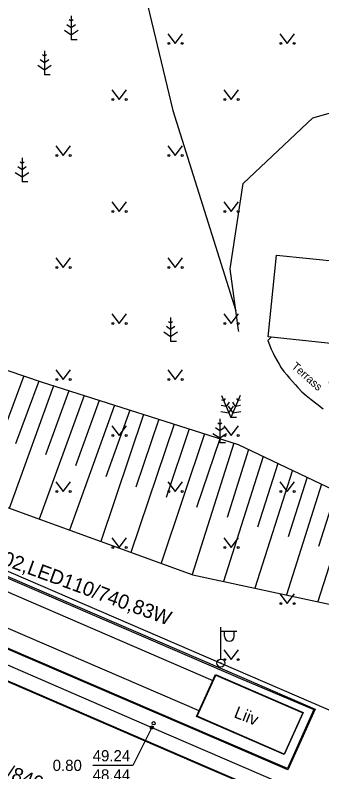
# Model space of a CAD drawing. Extents: x 641039 to 641513, y 6455942 to 6456715.
# Drawn here: x 641308.21 to 641327.38, y 6456378.37 to 6456425.66 of the extents above; entities that cross this region are included whole.
import ezdxf

# ---------------------------------------------------------------- set-up
doc = ezdxf.new("R2010")
doc.units = 0
for name, color, linetype in [('ABIJOONIS', 7, 'Continuous'), ('HALJASTUS', 7, 'Continuous'), ('HOONE', 7, 'Continuous'), ('HOONEDET', 7, 'Continuous'), ('KOORDPUNKT', 7, 'Continuous'), ('Level 56', 7, 'Continuous'), ('MOOTKORG', 7, 'Continuous'), ('MOOTMPUNKT', 7, 'Continuous'), ('MOOTNR', 7, 'Continuous'), ('MPKAABEL', 7, 'Continuous'), ('MPOHULIIN', 7, 'Continuous'), ('POST', 7, 'Continuous'), ('PUU', 7, 'Continuous'), ('RAJATIS', 7, 'Continuous'), ('RELJEEF', 7, 'Continuous'), ('TEE', 7, 'Continuous')]:
    doc.layers.add(name, color=color, linetype=linetype)

msp = doc.modelspace()

# ---------------------------------------------------------------- linework, layer by layer
at = {"layer": 'HALJASTUS'}
for p, q in [((641317.755, 6456424.492), (641318.219, 6456423.886)), ((641318.219, 6456423.886), (641318.664, 6456424.492)), ((641324.755, 6456424.492), (641325.219, 6456423.886)), ((641325.219, 6456423.886), (641325.664, 6456424.492)), ((641314.255, 6456420.992), (641314.719, 6456420.386)), ((641314.719, 6456420.386), (641315.164, 6456420.992)), ((641321.255, 6456420.992), (641321.719, 6456420.386)), ((641321.719, 6456420.386), (641322.164, 6456420.992)), ((641310.755, 6456417.492), (641311.219, 6456416.886)), ((641311.219, 6456416.886), (641311.664, 6456417.492)), ((641317.755, 6456417.492), (641318.219, 6456416.886)), ((641318.219, 6456416.886), (641318.664, 6456417.492)), ((641314.255, 6456413.992), (641314.719, 6456413.386)), ((641314.719, 6456413.386), (641315.164, 6456413.992)), ((641321.255, 6456413.992), (641321.719, 6456413.386)), ((641321.719, 6456413.386), (641322.164, 6456413.992)), ((641310.755, 6456410.492), (641311.219, 6456409.886)), ((641311.219, 6456409.886), (641311.664, 6456410.492)), ((641317.755, 6456410.492), (641318.219, 6456409.886)), ((641318.219, 6456409.886), (641318.664, 6456410.492)), ((641314.255, 6456406.992), (641314.719, 6456406.386)), ((641314.719, 6456406.386), (641315.164, 6456406.992)), ((641321.255, 6456406.992), (641321.719, 6456406.386)), ((641321.719, 6456406.386), (641322.164, 6456406.992)), ((641310.755, 6456403.492), (641311.219, 6456402.886)), ((641311.219, 6456402.886), (641311.664, 6456403.492)), ((641317.755, 6456403.492), (641318.219, 6456402.886)), ((641318.219, 6456402.886), (641318.664, 6456403.492)), ((641314.255, 6456399.992), (641314.719, 6456399.386)), ((641314.719, 6456399.386), (641315.164, 6456399.992)), ((641321.255, 6456399.992), (641321.719, 6456399.386)), ((641321.719, 6456399.386), (641322.164, 6456399.992)), ((641310.755, 6456396.492), (641311.219, 6456395.886)), ((641311.219, 6456395.886), (641311.664, 6456396.492)), ((641317.755, 6456396.492), (641318.219, 6456395.886)), ((641318.219, 6456395.886), (641318.664, 6456396.492)), ((641324.755, 6456396.492), (641325.219, 6456395.886)), ((641325.219, 6456395.886), (641325.664, 6456396.492)), ((641314.255, 6456392.992), (641314.719, 6456392.386)), ((641314.719, 6456392.386), (641315.164, 6456392.992)), ((641321.255, 6456392.992), (641321.719, 6456392.386)), ((641321.719, 6456392.386), (641322.164, 6456392.992)), ((641324.755, 6456389.492), (641325.219, 6456388.886)), ((641325.219, 6456388.886), (641325.664, 6456389.492)), ((641321.255, 6456385.992), (641321.719, 6456385.386)), ((641321.719, 6456385.386), (641322.164, 6456385.992))]:
    msp.add_line(p, q, dxfattribs=at)
for centre in [(641317.818, 6456423.886), (641318.646, 6456423.886), (641324.818, 6456423.886), (641325.646, 6456423.886), (641314.318, 6456420.386), (641315.146, 6456420.386), (641321.318, 6456420.386), (641322.146, 6456420.386), (641310.818, 6456416.886), (641311.646, 6456416.886), (641317.818, 6456416.886), (641318.646, 6456416.886), (641314.318, 6456413.386), (641315.146, 6456413.386), (641321.318, 6456413.386), (641322.146, 6456413.386), (641310.818, 6456409.886), (641311.646, 6456409.886), (641317.818, 6456409.886), (641318.646, 6456409.886), (641314.318, 6456406.386), (641315.146, 6456406.386), (641321.318, 6456406.386), (641322.146, 6456406.386), (641310.818, 6456402.886), (641311.646, 6456402.886), (641317.818, 6456402.886), (641318.646, 6456402.886), (641314.318, 6456399.386), (641315.146, 6456399.386), (641321.318, 6456399.386), (641322.146, 6456399.386), (641310.818, 6456395.886), (641311.646, 6456395.886), (641317.818, 6456395.886), (641318.646, 6456395.886), (641324.818, 6456395.886), (641325.646, 6456395.886), (641314.318, 6456392.386), (641315.146, 6456392.386), (641321.318, 6456392.386), (641322.146, 6456392.386), (641324.818, 6456388.886), (641325.646, 6456388.886), (641321.318, 6456385.386), (641322.146, 6456385.386)]:
    msp.add_circle(centre, 0.055, dxfattribs=at)
at = {"layer": 'HOONE'}
msp.add_lwpolyline([(641328.409, 6456407.755), (641335.492, 6456406.985), (641334.738, 6456399.701), (641332.631, 6456400.003), (641332.591, 6456399.624), (641329.261, 6456400.016), (641329.541, 6456402.474), (641327.865, 6456402.662), (641328.124, 6456405.123), (641324.021, 6456405.55), (641324.55, 6456410.664), (641328.666, 6456410.238), (641328.409, 6456407.755)], dxfattribs=at)
at = {"layer": 'HOONEDET'}
msp.add_lwpolyline([(641324.205, 6456405.531), (641323.997, 6456405.33), (641324.1, 6456405.06), (641324.217, 6456404.781), (641324.33, 6456404.527), (641324.424, 6456404.344), (641324.554, 6456404.102), (641324.699, 6456403.84), (641324.841, 6456403.618), (641325.009, 6456403.39), (641325.183, 6456403.177), (641325.361, 6456402.966), (641325.542, 6456402.758), (641325.73, 6456402.544), (641325.879, 6456402.379), (641326.132, 6456402.121), (641326.4, 6456401.878), (641326.704, 6456401.638), (641327.054, 6456401.358), (641327.449, 6456401.052)], dxfattribs=at)
at = {"layer": 'KOORDPUNKT'}
msp.add_lwpolyline([(641316.753, 6456381.14), (641315.555, 6456378.776), (641313.055, 6456378.776)], dxfattribs=at)
at = {"layer": 'MOOTMPUNKT'}
for centre in [(641316.753, 6456381.14), (641316.866, 6456381.408)]:
    msp.add_circle(centre, 0.1, dxfattribs=at)
at = {"layer": 'MPKAABEL'}
msp.add_lwpolyline([(641208.254, 6456395.891), (641209.107, 6456395.764), (641211.332, 6456397.975), (641214.749, 6456400.577), (641218.316, 6456402.964), (641222.803, 6456405.152), (641227.63, 6456406.812), (641231.692, 6456407.737), (641235.88, 6456408.434), (641246.008, 6456409.549), (641252.374, 6456408.842), (641257.189, 6456406.835), (641269.607, 6456401.491), (641282.469, 6456395.866), (641294.687, 6456390.731), (641299.478, 6456388.622), (641304.399, 6456386.494), (641316.753, 6456381.14), (641329.025, 6456375.854)], dxfattribs=at)
msp.add_lwpolyline([(641208.254, 6456395.891), (641209.107, 6456395.764), (641211.332, 6456397.975), (641214.749, 6456400.577), (641218.316, 6456402.964), (641222.803, 6456405.152), (641227.63, 6456406.812), (641231.692, 6456407.737), (641235.88, 6456408.434), (641246.008, 6456409.549), (641252.374, 6456408.842), (641257.189, 6456406.835), (641269.607, 6456401.491), (641282.469, 6456395.866), (641294.687, 6456390.731), (641299.478, 6456388.622), (641304.399, 6456386.494), (641316.753, 6456381.14), (641329.025, 6456375.854)], dxfattribs=at)
at = {"layer": 'MPOHULIIN'}
msp.add_lwpolyline([(641242.085, 6456425.971), (641278.638, 6456403.469), (641321.065, 6456385.169), (641362.277, 6456367.362)], dxfattribs=at)
at = {"layer": 'POST'}
for p, q in [((641321.066, 6456385.416), (641321.066, 6456387.416)), ((641321.066, 6456387.166), (641322.066, 6456387.166)), ((641321.293, 6456386.845), (641321.293, 6456387.166)), ((641321.905, 6456386.845), (641321.905, 6456387.166)), ((641321.066, 6456385.166), (641321.066, 6456385.166))]:
    msp.add_line(p, q, dxfattribs=at)
for radius in [0.25, 0.0234]:
    msp.add_circle((641321.066, 6456385.167), radius, dxfattribs=at)
msp.add_arc((641321.599, 6456386.845), 0.306, 180, 0, dxfattribs=at)
at = {"layer": 'PUU'}
for p, q in [((641311.715, 6456425.619), (641311.715, 6456424.119)), ((641311.715, 6456425.269), (641311.591, 6456425.352)), ((641311.839, 6456425.352), (641311.715, 6456425.269)), ((641311.291, 6456424.708), (641311.715, 6456424.426)), ((641311.715, 6456424.869), (641311.448, 6456425.047)), ((641311.982, 6456425.047), (641311.715, 6456424.869)), ((641311.715, 6456424.426), (641312.139, 6456424.708)), ((641312.075, 6456424.119), (641311.715, 6456424.119)), ((641310.042, 6456423.085), (641309.918, 6456423.168)), ((641310.042, 6456423.435), (641310.042, 6456421.935)), ((641310.166, 6456423.168), (641310.042, 6456423.085)), ((641310.042, 6456422.685), (641309.775, 6456422.863)), ((641310.309, 6456422.863), (641310.042, 6456422.685)), ((641309.618, 6456422.524), (641310.042, 6456422.242)), ((641310.042, 6456422.242), (641310.466, 6456422.524)), ((641310.402, 6456421.935), (641310.042, 6456421.935)), ((641308.639, 6456416.742), (641308.639, 6456415.242)), ((641308.639, 6456415.992), (641308.372, 6456416.17)), ((641308.639, 6456416.392), (641308.515, 6456416.475)), ((641308.763, 6456416.475), (641308.639, 6456416.392)), ((641308.906, 6456416.17), (641308.639, 6456415.992)), ((641308.215, 6456415.831), (641308.639, 6456415.549)), ((641308.639, 6456415.549), (641309.063, 6456415.831)), ((641308.999, 6456415.242), (641308.639, 6456415.242)), ((641317.925, 6456406.767), (641317.925, 6456405.267)), ((641317.925, 6456406.017), (641317.658, 6456406.195)), ((641317.925, 6456406.417), (641317.801, 6456406.5)), ((641318.049, 6456406.5), (641317.925, 6456406.417)), ((641318.192, 6456406.195), (641317.925, 6456406.017)), ((641317.501, 6456405.856), (641317.925, 6456405.574)), ((641317.925, 6456405.574), (641318.349, 6456405.856)), ((641318.285, 6456405.267), (641317.925, 6456405.267)), ((641321.111, 6456401.896), (641321.693, 6456400.514)), ((641322.275, 6456401.896), (641321.693, 6456400.514)), ((641321.247, 6456401.574), (641321.1, 6456401.602)), ((641321.329, 6456401.699), (641321.247, 6456401.574)), ((641321.579, 6456401.472), (641321.402, 6456401.205)), ((641321.984, 6456401.205), (641321.807, 6456401.472)), ((641322.139, 6456401.574), (641322.057, 6456401.699)), ((641322.286, 6456401.602), (641322.139, 6456401.574)), ((641321.402, 6456401.205), (641321.087, 6456401.265)), ((641321.531, 6456401.222), (641321.812, 6456400.796)), ((641321.574, 6456400.796), (641321.855, 6456401.222)), ((641322.299, 6456401.265), (641321.984, 6456401.205)), ((641321.073, 6456400.892), (641321.574, 6456400.796)), ((641322.053, 6456400.514), (641321.693, 6456400.514)), ((641321.812, 6456400.796), (641322.313, 6456400.892)), ((641320.995, 6456400.078), (641320.871, 6456400.161)), ((641320.995, 6456400.428), (641320.995, 6456398.928)), ((641321.119, 6456400.161), (641320.995, 6456400.078)), ((641320.995, 6456399.678), (641320.728, 6456399.856)), ((641321.262, 6456399.856), (641320.995, 6456399.678)), ((641320.571, 6456399.517), (641320.995, 6456399.235)), ((641320.995, 6456399.235), (641321.419, 6456399.517)), ((641321.355, 6456398.928), (641320.995, 6456398.928))]:
    msp.add_line(p, q, dxfattribs=at)
at = {"layer": 'RAJATIS'}
msp.add_lwpolyline([(641326.219, 6456382.07), (641325.032, 6456379.443), (641319.547, 6456381.828), (641320.733, 6456384.459), (641326.219, 6456382.07)], dxfattribs=at)
msp.add_lwpolyline([(641326.179, 6456382.055), (641325.017, 6456379.482), (641319.587, 6456381.843), (641320.748, 6456384.42)], close=True, dxfattribs=at)
at = {"layer": 'RELJEEF'}
for p, q in [((641308.743, 6456403.108), (641305.939, 6456395.569)), ((641310.606, 6456402.491), (641307.837, 6456394.834)), ((641309.69, 6456402.786), (641308.229, 6456398.857)), ((641312.514, 6456401.885), (641309.718, 6456394.154)), ((641311.56, 6456402.188), (641310.107, 6456398.17)), ((641313.468, 6456401.582), (641311.988, 6456397.49)), ((641314.421, 6456401.278), (641311.599, 6456393.474)), ((641315.375, 6456400.975), (641313.869, 6456396.81)), ((641316.231, 6456400.703), (641313.564, 6456392.763)), ((641318.137, 6456400.097), (641315.446, 6456392.083)), ((641317.184, 6456400.4), (641315.76, 6456396.159)), ((641319.09, 6456399.794), (641317.656, 6456395.522)), ((641320.043, 6456399.491), (641317.327, 6456391.403)), ((641320.997, 6456399.188), (641319.552, 6456394.886)), ((641321.88, 6456398.907), (641319.27, 6456390.7)), ((641322.803, 6456398.511), (641321.455, 6456394.27)), ((641323.715, 6456398.079), (641321.232, 6456390.271)), ((641324.627, 6456397.646), (641323.361, 6456393.664)), ((641325.539, 6456397.214), (641323.196, 6456389.849)), ((641326.451, 6456396.781), (641325.266, 6456393.058)), ((641327.362, 6456396.349), (641325.161, 6456389.427)), ((641328.274, 6456395.917), (641327.172, 6456392.452)), ((641329.186, 6456395.484), (641327.125, 6456389.005))]:
    msp.add_line(p, q, dxfattribs=at)
for points in [[(641246.3, 6456422.153), (641257.199, 6456424.336), (641274.619, 6456416.513), (641292.414, 6456408.66), (641309.831, 6456402.738), (641322.15, 6456398.821), (641330.694, 6456394.769)], [(641245.762, 6456419.243), (641254.836, 6456418.55), (641272.306, 6456411.041), (641289.523, 6456402.25), (641307.018, 6456395.13), (641319.32, 6456390.682), (641328.715, 6456388.663)]]:
    msp.add_lwpolyline(points, dxfattribs=at)
at = {"layer": 'TEE'}
for points in [[(641297.778, 6456490.754), (641297.778, 6456489.923), (641297.639, 6456485.147), (641298.73, 6456475.043), (641301.81, 6456465.734), (641305.561, 6456454.413), (641308.203, 6456448.276), (641312.292, 6456440.519), (641314.669, 6456433.871), (641318.056, 6456419.692), (641322.004, 6456407.182)], [(641322.184, 6456405.88), (641322.171, 6456405.975), (641321.642, 6456409.807), (641322.461, 6456415.131), (641326.819, 6456419.245), (641332.419, 6456420.823), (641339.869, 6456421.397), (641352.762, 6456420.958), (641363.445, 6456421.128), (641372.731, 6456420.274), (641376.517, 6456418.745), (641385.45, 6456411.504), (641392.24, 6456405.3)], [(641362.562, 6456360.413), (641336.101, 6456371.787), (641320.043, 6456378.685), (641302.883, 6456386.088), (641285.818, 6456393.434), (641268.235, 6456401.032), (641250.146, 6456408.837), (641250.173, 6456408.905), (641268.28, 6456401.074), (641285.858, 6456393.497), (641302.927, 6456386.145), (641320.093, 6456378.732), (641336.11, 6456371.836), (641362.581, 6456360.458), (641362.562, 6456360.413)], [(641325.258, 6456378.493), (641320.777, 6456380.433), (641303.611, 6456387.809), (641286.543, 6456395.177), (641268.993, 6456402.776), (641267.198, 6456403.572), (641268.906, 6456407.375), (641270.739, 6456406.555), (641288.22, 6456398.995), (641305.31, 6456391.608), (641322.355, 6456384.279), (641326.951, 6456382.291), (641325.258, 6456378.493)], [(641325.221, 6456378.578), (641320.805, 6456380.475), (641303.644, 6456387.851), (641286.559, 6456395.244), (641269.026, 6456402.841), (641267.285, 6456403.613), (641268.948, 6456407.286), (641270.664, 6456406.49), (641288.161, 6456398.923), (641305.27, 6456391.53), (641322.293, 6456384.199), (641326.873, 6456382.255), (641325.221, 6456378.578)], [(641274.439, 6456403.98), (641287.806, 6456398.208), (641305.017, 6456390.778), (641320.565, 6456384.087)], [(641319.703, 6456382.173), (641304.134, 6456388.889), (641286.978, 6456396.284), (641273.643, 6456402.062)]]:
    msp.add_lwpolyline(points, dxfattribs=at)

# ---------------------------------------------------------------- texts
at = {"layer": 'ABIJOONIS'}
for s, p in [('MALAGA,BRP102,LED110/740,83W', (641299.39, 6456394.26)), ('LEDINAIRE BVP165 LED210/840 PSU 200W AWB', (641292.838, 6456383.391))]:
    msp.add_text(s, height=0.896, rotation=339.8312, dxfattribs=at).set_placement(p)
at = {"layer": 'HOONEDET'}
msp.add_text('Terrass', height=0.5, rotation=318.2702, dxfattribs=at).set_placement((641325.449, 6456403.65))
at = {"layer": 'KOORDPUNKT'}
for s, p in [('49.24', (641313.055, 6456379.026)), ('0.80', (641310.555, 6456378.426)), ('48.44', (641313.055, 6456377.826))]:
    msp.add_text(s, height=0.7, dxfattribs=at).set_placement(p)
at = {"layer": 'Level 56'}
for s, p in [('51.1', (641316.763, 6456381.159)), ('69', (641316.876, 6456381.427))]:
    msp.add_text(s, height=0.02, dxfattribs=at).set_placement(p)
at = {"layer": 'MOOTKORG'}
for s, p in [('48.44', (641316.753, 6456381.13)), ('49.24', (641316.866, 6456381.398))]:
    msp.add_text(s, height=0.02, dxfattribs=at).set_placement(p)
at = {"layer": 'MOOTNR'}
for s, p in [('37.23', (641316.757, 6456381.092)), ('46', (641316.87, 6456381.36))]:
    msp.add_text(s, height=0.02, dxfattribs=at).set_placement(p)
at = {"layer": 'RAJATIS'}
msp.add_text('Liiv', height=0.75, rotation=338.4855, dxfattribs=at).set_placement((641321.832, 6456381.792))

doc.saveas('drawing.dxf')
